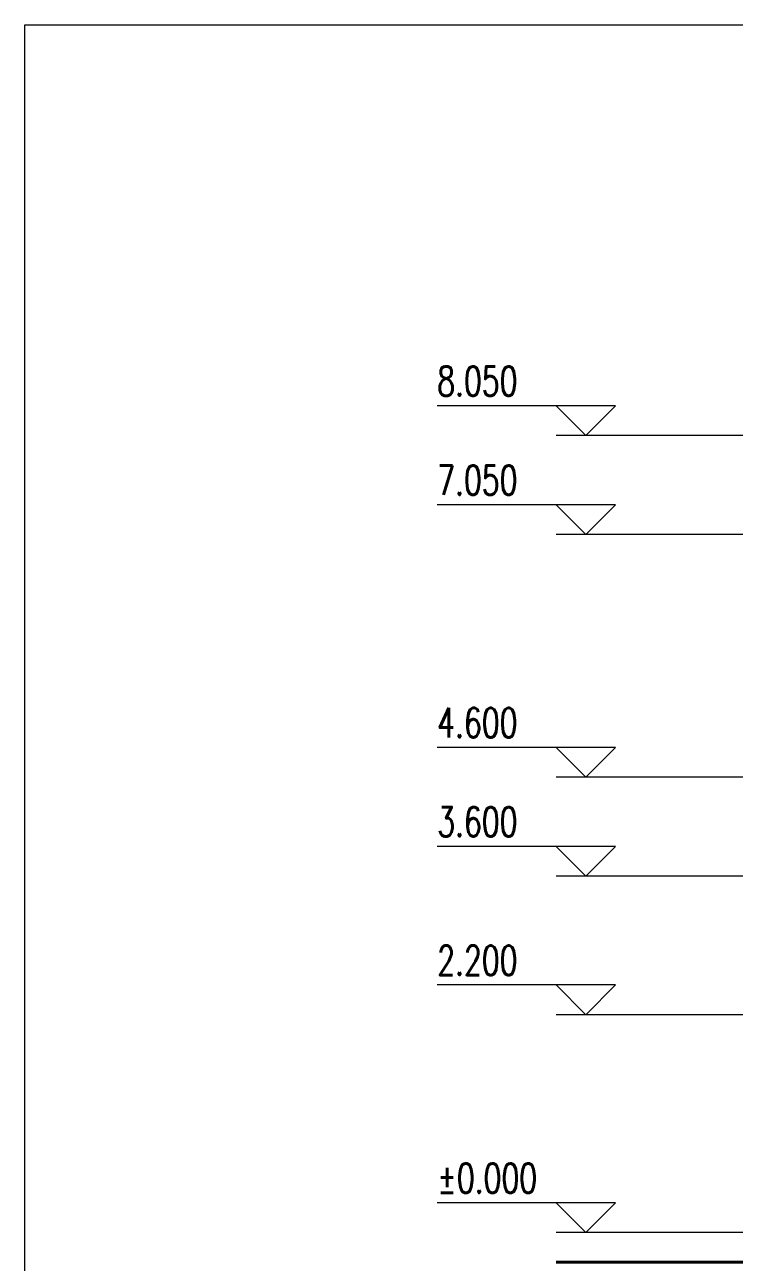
# Model space of a CAD drawing. Extents: x 577108 to 1042908, y 41950 to 81950.
# Drawn here: x 715908 to 723071, y 69453 to 81950 of the extents above; entities that cross this region are included whole.
import ezdxf

# ---------------------------------------------------------------- set-up
doc = ezdxf.new("R2010")
doc.units = 0
doc.header["$LTSCALE"] = 1000
doc.header["$MEASUREMENT"] = 0
doc.linetypes.add('DOTE', pattern=[2.42, 2, -0.2, 0.02, -0.2])
for name, color, linetype, lineweight in [('DIM_ELEV', 3, 'CONTINUOUS', 15), ('DOTE', 1, 'DOTE', 0), ('LM-S', 8, 'CONTINUOUS', 5), ('PUB_TEXT', 7, 'CONTINUOUS', 20), ('wall', 2, 'CONTINUOUS', 40)]:
    doc.layers.add(name, color=color, linetype=linetype, lineweight=lineweight)
doc.styles.add('_TCH_DIM', font='SIMPLEX', dxfattribs={"bigfont": 'GBCBIG'})

msp = doc.modelspace()

# ---------------------------------------------------------------- linework, layer by layer
at = {"layer": 'DIM_ELEV'}
for p, q in [((721873.0894, 78102.8769), (720073.0894, 78102.8769)), ((721573.0894, 77802.8769), (721273.0894, 78102.8769)), ((721573.0894, 77802.8769), (721873.0894, 78102.8769)), ((726243.0894, 77802.8769), (721273.0894, 77802.8769)), ((721873.0894, 77102.8769), (720073.0894, 77102.8769)), ((721573.0894, 76802.8769), (721273.0894, 77102.8769)), ((721573.0894, 76802.8769), (721873.0894, 77102.8769)), ((723723.0894, 76802.8769), (721273.0894, 76802.8769)), ((721873.0894, 74652.8769), (720073.0894, 74652.8769)), ((721573.0894, 74352.8769), (721273.0894, 74652.8769)), ((721573.0894, 74352.8769), (721873.0894, 74652.8769)), ((726723.0894, 74352.8769), (721273.0894, 74352.8769)), ((721873.0894, 73652.8769), (720073.0894, 73652.8769)), ((721573.0894, 73352.8769), (721273.0894, 73652.8769)), ((721573.0894, 73352.8769), (721873.0894, 73652.8769)), ((723723.0894, 73352.8769), (721273.0894, 73352.8769)), ((721873.0894, 72252.8769), (720073.0894, 72252.8769)), ((721573.0894, 71952.8769), (721273.0894, 72252.8769)), ((721573.0894, 71952.8769), (721873.0894, 72252.8769)), ((723573.0894, 71952.8769), (721273.0894, 71952.8769)), ((721873.0894, 70052.8769), (720073.0894, 70052.8769)), ((721573.0894, 69752.8769), (721273.0894, 70052.8769)), ((721573.0894, 69752.8769), (721873.0894, 70052.8769)), ((723423.0894, 69752.8769), (721273.0894, 69752.8769))]:
    msp.add_line(p, q, dxfattribs=at)
at = {"layer": 'DOTE'}
for p, q in [((759073.0894, 73352.8769), (721419.8075, 73352.8769)), ((759073.0894, 69752.8769), (721419.8075, 69752.8769))]:
    msp.add_line(p, q, dxfattribs=at)
at = {"layer": 'LM-S'}
msp.add_lwpolyline([(715908.4301, 81950.2272), (765308.4301, 81950.2272), (765308.4301, 41950.2272), (715908.4301, 41950.2272)], close=True, dxfattribs=at)
at = {"layer": 'wall'}
msp.add_line((757459.3639, 69452.8769), (721273.0894, 69452.8769), dxfattribs=at)

# ---------------------------------------------------------------- texts
at = {"layer": 'PUB_TEXT', "style": '_TCH_DIM', "width": 0.705882}
for s, p in [('8.050', (720073.0894, 78202.8769)), ('7.050', (720073.0894, 77202.8769)), ('4.600', (720073.0894, 74752.8769)), ('3.600', (720073.0894, 73752.8769)), ('2.200', (720073.0894, 72352.8769)), ('%%P0.000', (720073.0894, 70152.8769))]:
    msp.add_text(s, height=297.5, dxfattribs=at).set_placement(p)

doc.saveas('drawing.dxf')
